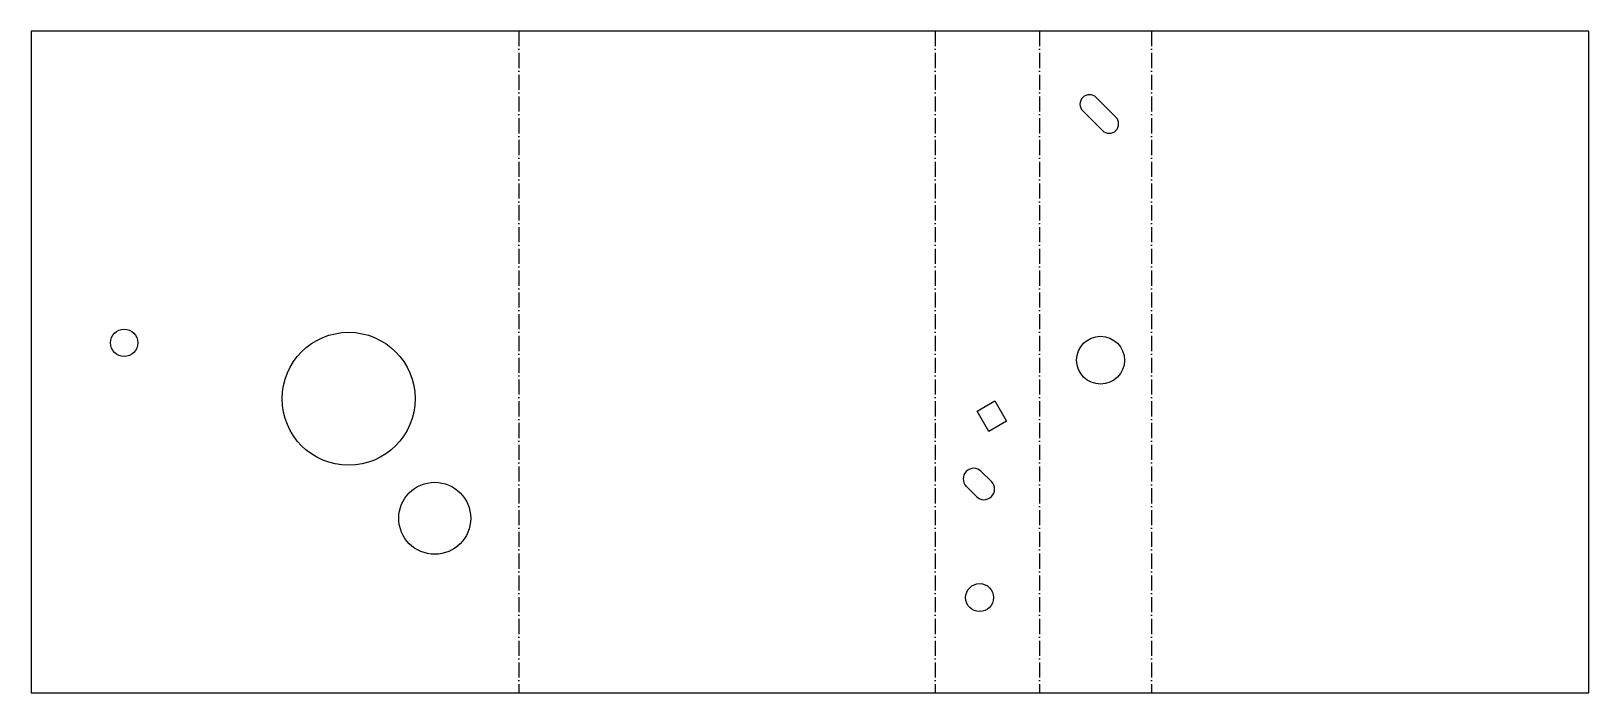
# Model space of a CAD drawing. Header units: millimetres. Extents: x 0 to 261, y 0 to 111.
import ezdxf

# ---------------------------------------------------------------- set-up
doc = ezdxf.new("R2010")
doc.units = ezdxf.units.MM
doc.linetypes.add('DASHDOT', pattern=[3.556, 2.54, -0.508, 0, -0.508])
doc.layers.add('BEND', color=7, linetype='Continuous')
doc.layers.add('CUT', color=7, linetype='Continuous')

msp = doc.modelspace()

# ---------------------------------------------------------------- linework, layer by layer
at = {"layer": 'BEND', "color": 4, "linetype": 'DASHDOT'}
for p, q in [((81.86, 111.13), (81.86, 0)), ((151.7, 111.13), (151.7, 0)), ((169.21, 111.13), (169.21, 0)), ((188.04, 111.13), (188.04, 0))]:
    msp.add_line(p, q, dxfattribs=at)
at = {"layer": 'CUT'}
for p, q in [((261.42, 111.13), (0, 111.13)), ((0, 111.13), (0, 0)), ((261.42, 0), (261.42, 111.13)), ((178.75, 99.99), (182.04, 96.7)), ((179.77, 94.43), (176.48, 97.72)), ((158.74, 47.3), (161.74, 49.03)), ((160.7, 43.9), (158.74, 47.3)), ((161.74, 49.03), (163.7, 45.63)), ((163.7, 45.63), (160.7, 43.9)), ((159.44, 37.2), (161.16, 35.48)), ((158.65, 32.97), (156.93, 34.69)), ((0, 0), (261.42, 0))]:
    msp.add_line(p, q, dxfattribs=at)
for centre, radius in [((15.61, 58.78), 2.31), ((53.28, 49.39), 11.16), ((179.47, 55.87), 4.02), ((67.73, 29.32), 6.04), ((159.17, 16), 2.35)]:
    msp.add_circle(centre, radius, dxfattribs=at)
for centre, radius, start, end in [((177.62, 98.86), 1.6, 45, -135), ((180.91, 95.57), 1.6, -135, 45), ((158.19, 35.94), 1.78, 45, -135), ((159.9, 34.22), 1.78, -135, 45)]:
    msp.add_arc(centre, radius, start, end, dxfattribs=at)

doc.saveas('drawing.dxf')
